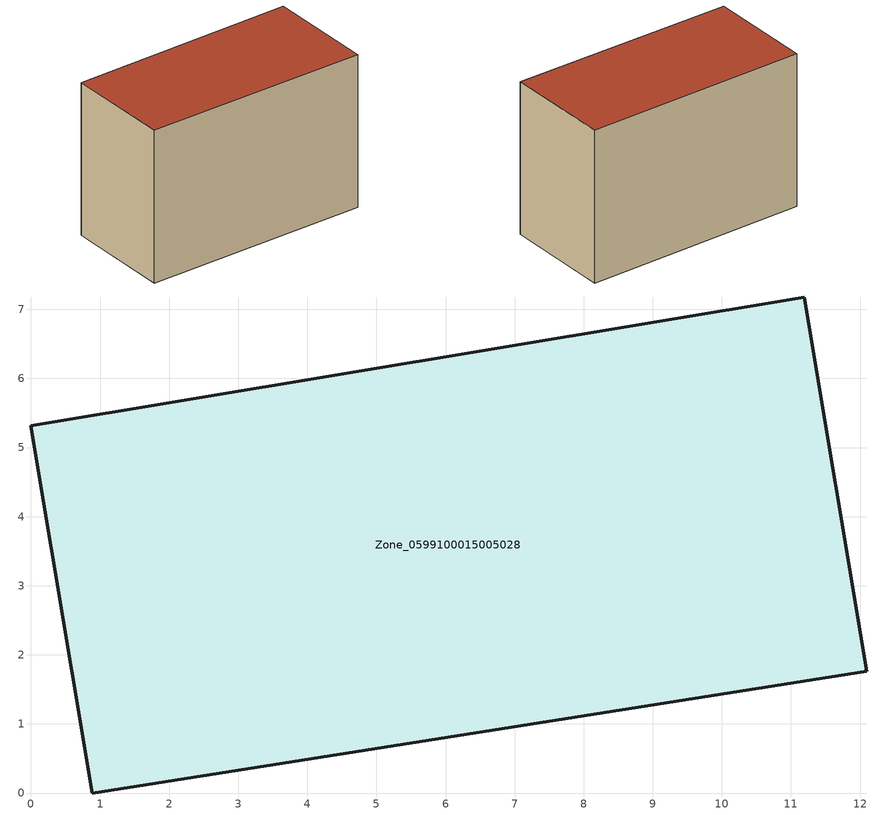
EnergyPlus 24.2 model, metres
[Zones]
Zone_0599100015005028
 floor ground (C_G): 0.89,0 0,5.32 11.19,7.18 12.09,1.76 z1.01
 wall outside (C_F): 0.89,0 12.09,1.76 11.19,7.18 0,5.32 0.89,0 z1.01:8.88
 roof outside (C_R): 0,5.32 0.89,0 12.09,1.76 11.19,7.18 z8.88
[BUILDING]
Pand.0599100015005028: North Axis=0; Terrain=City; Loads Convergence Tolerance Value=0.04; Temperature Convergence Tolerance Value=0.4; Solar Distribution=FullExterior; Maximum Number of Warmup Days=25; Minimum Number of Warmup Days=1
[Site:Location]
Rotterdam.The.Hague.AP_ZH_NLD Design_Conditions: Latitude=51.96; Longitude=4.45; Time Zone=1; Elevation=-4.5
[SITE:GROUNDTEMPERATURE:BUILDINGSURFACE]
18, 18, 18, 18, 18, 18, 18, 18, 18, 18, 18, 18
[MATERIAL] Thermal Absorptance=0.9; Solar Absorptance=0.7; Visible Absorptance=0.7
Name | Roughness | Thickness | Conductivity | Density | Specific Heat
G.TI.1975-1991 | MediumSmooth | 0.15 | 0.288461 | 540 | 1210
F.TI.1975-1991 | Rough | 0.3 | 0.230769 | 1920 | 840
R.TI.1975-1991 | MediumRough | 0.2 | 0.153846 | 1500 | 1000
[CONSTRUCTION]
C_G: G.TI.1975-1991
C_F: F.TI.1975-1991
C_R: R.TI.1975-1991
[ZONE]
Zone_0599100015005028: Type=1; Multiplier=1; Ceiling Height=Autocalculate; Volume=Autocalculate; Floor Area=autocalculate; Part of Total Floor Area=Yes
[ZONEINFILTRATION:DESIGNFLOWRATE]
Infil_Zone_0599100015005028: Zone or ZoneList or Space or SpaceList=Zone_0599100015005028; Schedule=AlwaysOn; Design Flow Rate Calculation Method=Flow/Area; Flow Rate per Floor Area=0.003; Constant Term Coefficient=1; Temperature Term Coefficient=0; Velocity Term Coefficient=0; Velocity Squared Term Coefficient=0
[HVACTEMPLATE:ZONE:IDEALLOADSAIRSYSTEM]
Zone_0599100015005028: Maximum Heating Supply Air Temperature=50; Minimum Cooling Supply Air Temperature=13; Maximum Heating Supply Air Humidity Ratio=0.0156; Minimum Cooling Supply Air Humidity Ratio=0.0077; Heating Limit=NoLimit; Cooling Limit=NoLimit; Dehumidification Control Type=ConstantSensibleHeatRatio; Cooling Sensible Heat Ratio=0.7; Dehumidification Setpoint=60; Humidification Control Type=None; Humidification Setpoint=30; Outdoor Air Method=None; Outdoor Air Flow Rate per Person=0.00944; Outdoor Air Flow Rate per Zone Floor Area=0; Outdoor Air Flow Rate per Zone=0; Demand Controlled Ventilation Type=None; Outdoor Air Economizer Type=NoEconomizer; Heat Recovery Type=None; Sensible Heat Recovery Effectiveness=0.7; Latent Heat Recovery Effectiveness=0.65
[ZONECONTROL:THERMOSTAT]
ThermostatControl_Zone_0599100015005028: Zone or ZoneList=Zone_0599100015005028; Control Type Schedule=DualSetpointControlType; Control 1=Thermostat_Zone_0599100015005028; Temperature Difference Between Cutout And Setpoint=0
[THERMOSTATSETPOINT:DUALSETPOINT]
Thermostat_Zone_0599100015005028: Heating Setpoint Temperature Schedule=HeatingSetpoint_Zone_0599100015005028; Cooling Setpoint Temperature Schedule=CoolingSetpoint_Zone_0599100015005028
[SCHEDULE:COMPACT]
HeatingSetpoint_Zone_0599100015005028: Through: 12/31, For: AllDays, Until: 24:00, 21
CoolingSetpoint_Zone_0599100015005028: Through: 12/31, For: AllDays, Until: 24:00, 24
DualSetpointControlType: Through: 12/31, For: AllDays, Until: 24:00, 4
AlwaysOn: Through: 12/31, For: AllDays, Until: 24:00, 1
